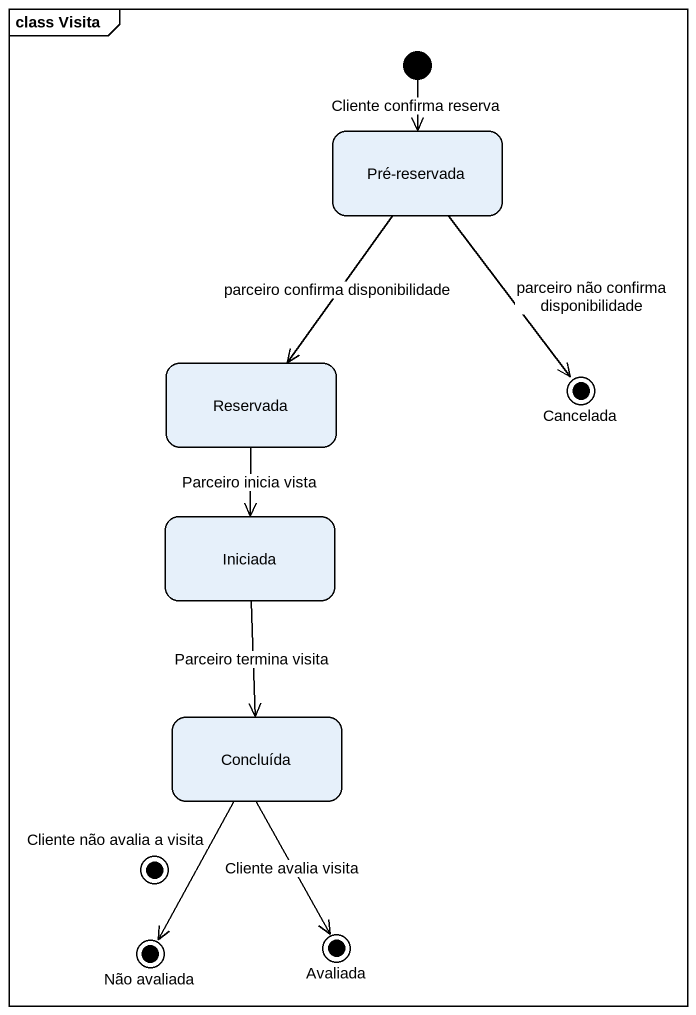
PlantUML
@startuml
mainframe class Visita
hide empty description
state "Pré-reservada" as Pré_reservada
state Reservada
state Cancelada <<end>>
state Iniciada
state Concluída
state final1 <<end>>
state "Não avaliada" as Não_avaliada <<end>>
state Avaliada <<end>>
[*] --> Pré_reservada : Cliente confirma reserva
Pré_reservada --> Reservada : parceiro confirma disponibilidade
Pré_reservada --> Cancelada : parceiro não confirma disponibilidade
Reservada --> Iniciada : Parceiro inicia vista
Iniciada --> Concluída : Parceiro termina visita
Concluída --> Não_avaliada : Cliente não avalia a visita
Concluída --> Avaliada : Cliente avalia visita
@enduml
